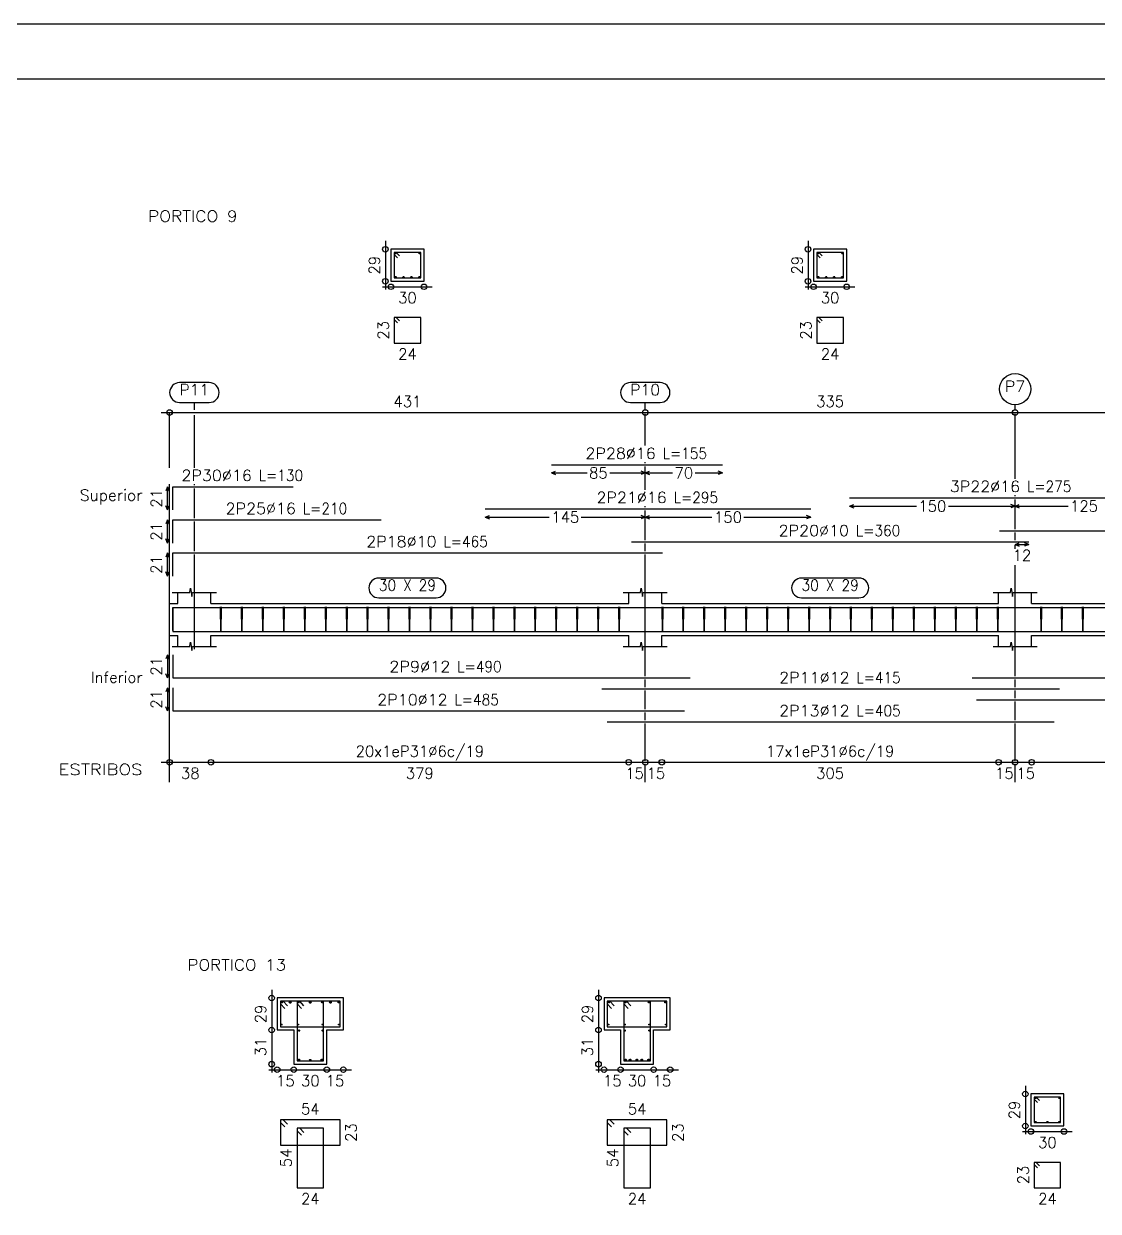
# Model space of a CAD drawing. Header units: millimetres. Extents: x 709.5 to 769, y 350.8 to 392.8.
# Drawn here: x 721.33 to 731.07, y 382.07 to 392.83 of the extents above; entities that cross this region are included whole.
import ezdxf
from ezdxf.enums import TextEntityAlignment as Align

# ---------------------------------------------------------------- set-up
doc = ezdxf.new("R2010")
doc.units = ezdxf.units.MM
doc.linetypes.add('CYPELINEA', pattern=[0])
for name, color, linetype in [('015', 1, 'Continuous'), ('07', 6, 'Continuous'), ('ARM_DENTRO_VIGA', 5, 'Continuous'), ('ARM_ESTRIBOS', 1, 'Continuous'), ('ARM_LONGITUDES', 3, 'CYPELINEA'), ('ARM_TEXTOS', 3, 'CYPELINEA'), ('COT_ARM', 3, 'CYPELINEA'), ('COT_COTAS', 3, 'CYPELINEA'), ('COT_EST', 3, 'CYPELINEA'), ('COT_LIN_APOYOS', 2, 'CYPELINEA'), ('COT_LIN_AUX_COTA', 2, 'CYPELINEA'), ('REF_ESCALA', 3, 'CYPELINEA'), ('REF_NOMBRE', 3, 'CYPELINEA'), ('REF_REFERENCIA', 3, 'CYPELINEA'), ('SEC_CONTORNOS', 2, 'Continuous'), ('SEC_DIM_VIGA', 3, 'CYPELINEA'), ('TXT_EST', 3, 'CYPELINEA'), ('TXT_LONG', 3, 'CYPELINEA')]:
    doc.layers.add(name, color=color, linetype=linetype)
doc.styles.get("Standard").update_dxf_attribs({"font": 'romans.shx'})

# ---------------------------------------------------------------- blocks, each defined once
blk = doc.blocks.new('A0H')
at = {"layer": '015'}
blk.add_lwpolyline([(-1179, -10), (-1179, 831), (10, 831), (10, -10)], close=True, dxfattribs=at)
at = {"layer": '07'}
blk.add_lwpolyline([(-1154, 0), (-1154, 821), (0, 821), (0, 0)], close=True, dxfattribs=at)

msp = doc.modelspace()

# ---------------------------------------------------------------- linework, layer by layer
at = {"layer": 'ARM_DENTRO_VIGA'}
for p, q in [((724.693, 390.754), (724.708, 390.754)), ((724.701, 390.761), (724.701, 390.746)), ((724.911, 390.754), (724.926, 390.754)), ((724.919, 390.761), (724.919, 390.746)), ((728.526, 390.754), (728.541, 390.754)), ((728.533, 390.761), (728.533, 390.746)), ((728.744, 390.754), (728.759, 390.754)), ((728.751, 390.761), (728.751, 390.746)), ((724.693, 390.536), (724.711, 390.536)), ((724.702, 390.545), (724.702, 390.527)), ((724.765, 390.536), (724.783, 390.536)), ((724.774, 390.545), (724.774, 390.527)), ((724.837, 390.536), (724.855, 390.536)), ((724.846, 390.545), (724.846, 390.527)), ((724.909, 390.536), (724.927, 390.536)), ((724.918, 390.545), (724.918, 390.527)), ((728.525, 390.536), (728.543, 390.536)), ((728.534, 390.545), (728.534, 390.527)), ((728.597, 390.536), (728.615, 390.536)), ((728.606, 390.545), (728.606, 390.527)), ((728.669, 390.536), (728.687, 390.536)), ((728.678, 390.545), (728.678, 390.527)), ((728.741, 390.536), (728.759, 390.536)), ((728.75, 390.545), (728.75, 390.527)), ((723.664, 383.964), (723.679, 383.964)), ((723.672, 383.972), (723.672, 383.957)), ((723.735, 383.964), (723.759, 383.964)), ((723.747, 383.976), (723.747, 383.952)), ((723.814, 383.964), (723.829, 383.964)), ((723.822, 383.972), (723.822, 383.957)), ((723.917, 383.964), (723.941, 383.964)), ((723.929, 383.976), (723.929, 383.952)), ((724.028, 383.964), (724.043, 383.964)), ((724.036, 383.972), (724.036, 383.957)), ((724.099, 383.964), (724.123, 383.964)), ((724.111, 383.976), (724.111, 383.952)), ((724.178, 383.964), (724.193, 383.964)), ((724.186, 383.972), (724.186, 383.957)), ((726.627, 383.964), (726.642, 383.964)), ((726.635, 383.972), (726.635, 383.957)), ((726.777, 383.964), (726.792, 383.964)), ((726.785, 383.972), (726.785, 383.957)), ((726.991, 383.964), (727.006, 383.964)), ((726.998, 383.972), (726.998, 383.957)), ((727.141, 383.964), (727.156, 383.964)), ((727.148, 383.972), (727.148, 383.957)), ((723.665, 383.763), (723.674, 383.763)), ((723.67, 383.767), (723.67, 383.758)), ((723.815, 383.763), (723.824, 383.763)), ((723.82, 383.767), (723.82, 383.758)), ((724.033, 383.763), (724.042, 383.763)), ((724.038, 383.767), (724.038, 383.758)), ((724.183, 383.763), (724.192, 383.763)), ((724.188, 383.767), (724.188, 383.758)), ((726.628, 383.763), (726.637, 383.763)), ((726.633, 383.767), (726.633, 383.758)), ((726.778, 383.763), (726.787, 383.763)), ((726.783, 383.767), (726.783, 383.758)), ((726.996, 383.763), (727.005, 383.763)), ((727.001, 383.767), (727.001, 383.758)), ((727.146, 383.763), (727.155, 383.763)), ((727.151, 383.767), (727.151, 383.758)), ((723.819, 383.708), (723.834, 383.708)), ((723.827, 383.715), (723.827, 383.7)), ((724.033, 383.708), (724.048, 383.708)), ((724.041, 383.715), (724.041, 383.7)), ((726.772, 383.708), (726.787, 383.708)), ((726.78, 383.715), (726.78, 383.7)), ((726.996, 383.708), (727.011, 383.708)), ((727.003, 383.715), (727.003, 383.7)), ((723.813, 383.441), (723.837, 383.441)), ((723.825, 383.453), (723.825, 383.429)), ((723.92, 383.441), (723.938, 383.441)), ((723.929, 383.45), (723.929, 383.432)), ((724.021, 383.441), (724.045, 383.441)), ((724.033, 383.453), (724.033, 383.429)), ((726.775, 383.441), (726.8, 383.441)), ((726.787, 383.453), (726.787, 383.429)), ((726.815, 383.441), (726.84, 383.441)), ((726.828, 383.453), (726.828, 383.429)), ((726.878, 383.441), (726.902, 383.441)), ((726.89, 383.453), (726.89, 383.429)), ((726.922, 383.441), (726.946, 383.441)), ((726.934, 383.453), (726.934, 383.429)), ((726.984, 383.441), (727.008, 383.441)), ((726.996, 383.453), (726.996, 383.429)), ((730.495, 383.096), (730.51, 383.096)), ((730.503, 383.104), (730.503, 383.089)), ((730.713, 383.096), (730.728, 383.096)), ((730.721, 383.104), (730.721, 383.089)), ((730.504, 382.888), (730.504, 382.87)), ((730.612, 382.886), (730.612, 382.871)), ((730.72, 382.888), (730.72, 382.87)), ((730.495, 382.879), (730.513, 382.879)), ((730.604, 382.879), (730.619, 382.879)), ((730.711, 382.879), (730.729, 382.879))]:
    msp.add_line(p, q, dxfattribs=at)
for points in [[(726.116, 388.837), (727.666, 388.837)], [(722.683, 388.427), (722.683, 388.637), (723.773, 388.637)], [(728.819, 388.537), (731.569, 388.537)], [(725.516, 388.437), (728.466, 388.437)], [(722.683, 388.127), (722.683, 388.337), (724.573, 388.337)], [(730.179, 388.237), (733.779, 388.237)], [(726.842, 388.137), (730.442, 388.137)], [(722.683, 387.827), (722.683, 388.037), (727.123, 388.037)], [(722.683, 387.334), (722.683, 387.544), (723.773, 387.544)], [(722.683, 387.334), (722.683, 387.544), (724.573, 387.544)], [(722.683, 387.334), (722.683, 387.544), (727.123, 387.544)], [(722.683, 387.536), (722.683, 387.326), (727.323, 387.326)], [(722.683, 387.536), (722.683, 387.326), (727.373, 387.326)], [(725.516, 387.544), (728.466, 387.544)], [(726.116, 387.544), (727.666, 387.544)], [(726.842, 387.544), (730.442, 387.544)], [(728.819, 387.544), (731.569, 387.544)], [(730.179, 387.544), (733.779, 387.544)], [(726.572, 387.326), (730.722, 387.326)], [(726.622, 387.326), (730.672, 387.326)], [(729.929, 387.326), (734.029, 387.326)], [(729.969, 387.326), (733.969, 387.326)], [(722.683, 387.115), (722.683, 386.905), (727.373, 386.905)], [(729.929, 386.905), (734.029, 386.905)], [(722.683, 386.815), (722.683, 386.605), (727.323, 386.605)], [(726.572, 386.805), (730.722, 386.805)], [(729.969, 386.705), (733.969, 386.705)], [(726.622, 386.505), (730.672, 386.505)]]:
    msp.add_lwpolyline(points, dxfattribs=at)
for centre, radius in [((724.701, 390.754), 0.005), ((724.919, 390.754), 0.005), ((728.533, 390.754), 0.005), ((728.751, 390.754), 0.005), ((724.702, 390.536), 0.006), ((724.774, 390.536), 0.006), ((724.846, 390.536), 0.006), ((724.918, 390.536), 0.006), ((728.534, 390.536), 0.006), ((728.606, 390.536), 0.006), ((728.678, 390.536), 0.006), ((728.75, 390.536), 0.006), ((723.672, 383.964), 0.005), ((723.747, 383.964), 0.008), ((723.822, 383.964), 0.005), ((723.929, 383.964), 0.008), ((724.036, 383.964), 0.005), ((724.111, 383.964), 0.008), ((724.186, 383.964), 0.005), ((726.635, 383.964), 0.005), ((726.785, 383.964), 0.005), ((726.998, 383.964), 0.005), ((727.148, 383.964), 0.005), ((723.67, 383.763), 0.003), ((723.82, 383.763), 0.003), ((724.038, 383.763), 0.003), ((724.188, 383.763), 0.003), ((726.633, 383.763), 0.003), ((726.783, 383.763), 0.003), ((727.001, 383.763), 0.003), ((727.151, 383.763), 0.003), ((723.827, 383.708), 0.005), ((724.041, 383.708), 0.005), ((726.78, 383.708), 0.005), ((727.003, 383.708), 0.005), ((723.825, 383.441), 0.008), ((723.929, 383.441), 0.006), ((724.033, 383.441), 0.008), ((726.787, 383.441), 0.008), ((726.828, 383.441), 0.008), ((726.89, 383.441), 0.008), ((726.934, 383.441), 0.008), ((726.996, 383.441), 0.008), ((730.503, 383.096), 0.005), ((730.721, 383.096), 0.005), ((730.504, 382.879), 0.006), ((730.612, 382.879), 0.005), ((730.72, 382.879), 0.006)]:
    msp.add_circle(centre, radius, dxfattribs=at)
at = {"layer": 'ARM_ESTRIBOS'}
for points in [[(724.737, 390.73), (724.708, 390.76), (724.69, 390.76), (724.69, 390.53), (724.93, 390.53), (724.93, 390.76), (724.69, 390.76), (724.69, 390.742), (724.719, 390.712)], [(728.57, 390.73), (728.54, 390.76), (728.522, 390.76), (728.522, 390.53), (728.762, 390.53), (728.762, 390.76), (728.522, 390.76), (728.522, 390.742), (728.552, 390.712)], [(724.737, 390.14), (724.708, 390.17), (724.69, 390.17), (724.69, 389.94), (724.93, 389.94), (724.93, 390.17), (724.69, 390.17), (724.69, 390.152), (724.719, 390.122)], [(728.57, 390.14), (728.54, 390.17), (728.522, 390.17), (728.522, 389.94), (728.762, 389.94), (728.762, 390.17), (728.522, 390.17), (728.522, 390.152), (728.552, 390.122)], [(723.122, 387.52), (723.122, 387.55), (723.119, 387.32), (723.116, 387.55), (723.115, 387.532), (723.115, 387.502)], [(723.312, 387.52), (723.312, 387.55), (723.309, 387.32), (723.306, 387.55), (723.305, 387.532), (723.305, 387.502)], [(723.502, 387.52), (723.502, 387.55), (723.499, 387.32), (723.496, 387.55), (723.495, 387.532), (723.495, 387.502)], [(723.692, 387.52), (723.692, 387.55), (723.689, 387.32), (723.686, 387.55), (723.685, 387.532), (723.685, 387.502)], [(723.882, 387.52), (723.882, 387.55), (723.879, 387.32), (723.876, 387.55), (723.875, 387.532), (723.875, 387.502)], [(724.072, 387.52), (724.072, 387.55), (724.069, 387.32), (724.066, 387.55), (724.065, 387.532), (724.065, 387.502)], [(724.262, 387.52), (724.262, 387.55), (724.259, 387.32), (724.256, 387.55), (724.255, 387.532), (724.255, 387.502)], [(724.452, 387.52), (724.452, 387.55), (724.449, 387.32), (724.446, 387.55), (724.445, 387.532), (724.445, 387.502)], [(724.642, 387.52), (724.642, 387.55), (724.639, 387.32), (724.636, 387.55), (724.635, 387.532), (724.635, 387.502)], [(724.832, 387.52), (724.832, 387.55), (724.829, 387.32), (724.826, 387.55), (724.825, 387.532), (724.825, 387.502)], [(725.022, 387.52), (725.022, 387.55), (725.019, 387.32), (725.016, 387.55), (725.015, 387.532), (725.015, 387.502)], [(725.212, 387.52), (725.212, 387.55), (725.209, 387.32), (725.206, 387.55), (725.205, 387.532), (725.205, 387.502)], [(725.402, 387.52), (725.402, 387.55), (725.399, 387.32), (725.396, 387.55), (725.395, 387.532), (725.395, 387.502)], [(725.592, 387.52), (725.592, 387.55), (725.589, 387.32), (725.586, 387.55), (725.585, 387.532), (725.585, 387.502)], [(725.782, 387.52), (725.782, 387.55), (725.779, 387.32), (725.776, 387.55), (725.775, 387.532), (725.775, 387.502)], [(725.972, 387.52), (725.972, 387.55), (725.969, 387.32), (725.966, 387.55), (725.965, 387.532), (725.965, 387.502)], [(726.162, 387.52), (726.162, 387.55), (726.159, 387.32), (726.156, 387.55), (726.155, 387.532), (726.155, 387.502)], [(726.352, 387.52), (726.352, 387.55), (726.349, 387.32), (726.346, 387.55), (726.345, 387.532), (726.345, 387.502)], [(726.542, 387.52), (726.542, 387.55), (726.539, 387.32), (726.536, 387.55), (726.535, 387.532), (726.535, 387.502)], [(726.732, 387.52), (726.732, 387.55), (726.729, 387.32), (726.726, 387.55), (726.725, 387.532), (726.725, 387.502)], [(727.124, 387.52), (727.124, 387.55), (727.121, 387.32), (727.118, 387.55), (727.118, 387.532), (727.118, 387.502)], [(727.314, 387.52), (727.314, 387.55), (727.311, 387.32), (727.308, 387.55), (727.308, 387.532), (727.308, 387.502)], [(727.504, 387.52), (727.504, 387.55), (727.501, 387.32), (727.498, 387.55), (727.498, 387.532), (727.498, 387.502)], [(727.694, 387.52), (727.694, 387.55), (727.691, 387.32), (727.688, 387.55), (727.688, 387.532), (727.688, 387.502)], [(727.884, 387.52), (727.884, 387.55), (727.881, 387.32), (727.878, 387.55), (727.878, 387.532), (727.878, 387.502)], [(728.074, 387.52), (728.074, 387.55), (728.071, 387.32), (728.068, 387.55), (728.068, 387.532), (728.068, 387.502)], [(728.264, 387.52), (728.264, 387.55), (728.261, 387.32), (728.258, 387.55), (728.258, 387.532), (728.258, 387.502)], [(728.454, 387.52), (728.454, 387.55), (728.451, 387.32), (728.448, 387.55), (728.448, 387.532), (728.448, 387.502)], [(728.644, 387.52), (728.644, 387.55), (728.641, 387.32), (728.638, 387.55), (728.638, 387.532), (728.638, 387.502)], [(728.834, 387.52), (728.834, 387.55), (728.831, 387.32), (728.828, 387.55), (728.828, 387.532), (728.828, 387.502)], [(729.024, 387.52), (729.024, 387.55), (729.021, 387.32), (729.018, 387.55), (729.018, 387.532), (729.018, 387.502)], [(729.214, 387.52), (729.214, 387.55), (729.211, 387.32), (729.208, 387.55), (729.208, 387.532), (729.208, 387.502)], [(729.404, 387.52), (729.404, 387.55), (729.401, 387.32), (729.398, 387.55), (729.398, 387.532), (729.398, 387.502)], [(729.594, 387.52), (729.594, 387.55), (729.591, 387.32), (729.588, 387.55), (729.588, 387.532), (729.588, 387.502)], [(729.784, 387.52), (729.784, 387.55), (729.781, 387.32), (729.778, 387.55), (729.778, 387.532), (729.778, 387.502)], [(729.974, 387.52), (729.974, 387.55), (729.971, 387.32), (729.968, 387.55), (729.968, 387.532), (729.968, 387.502)], [(730.164, 387.52), (730.164, 387.55), (730.161, 387.32), (730.158, 387.55), (730.158, 387.532), (730.158, 387.502)], [(730.557, 387.52), (730.557, 387.55), (730.554, 387.32), (730.551, 387.55), (730.551, 387.532), (730.551, 387.502)], [(730.747, 387.52), (730.747, 387.55), (730.744, 387.32), (730.741, 387.55), (730.741, 387.532), (730.741, 387.502)], [(730.937, 387.52), (730.937, 387.55), (730.934, 387.32), (730.931, 387.55), (730.931, 387.532), (730.931, 387.502)], [(723.722, 383.933), (723.683, 383.973), (723.659, 383.973), (723.659, 383.743), (724.199, 383.743), (724.199, 383.973), (723.659, 383.973), (723.659, 383.949), (723.698, 383.909)], [(723.872, 383.933), (723.833, 383.973), (723.809, 383.973), (723.809, 383.433), (724.049, 383.433), (724.049, 383.973), (723.809, 383.973), (723.809, 383.949), (723.848, 383.909)], [(726.685, 383.933), (726.646, 383.973), (726.622, 383.973), (726.622, 383.743), (727.162, 383.743), (727.162, 383.973), (726.622, 383.973), (726.622, 383.949), (726.661, 383.909)], [(726.835, 383.933), (726.796, 383.973), (726.772, 383.973), (726.772, 383.433), (727.012, 383.433), (727.012, 383.973), (726.772, 383.973), (726.772, 383.949), (726.811, 383.909)], [(730.539, 383.073), (730.51, 383.103), (730.492, 383.103), (730.492, 382.873), (730.732, 382.873), (730.732, 383.103), (730.492, 383.103), (730.492, 383.085), (730.521, 383.055)], [(723.722, 382.858), (723.683, 382.898), (723.659, 382.898), (723.659, 382.668), (724.199, 382.668), (724.199, 382.898), (723.659, 382.898), (723.659, 382.874), (723.698, 382.834)], [(726.685, 382.858), (726.646, 382.898), (726.622, 382.898), (726.622, 382.668), (727.162, 382.668), (727.162, 382.898), (726.622, 382.898), (726.622, 382.874), (726.661, 382.834)], [(723.872, 382.783), (723.833, 382.823), (723.809, 382.823), (723.809, 382.283), (724.049, 382.283), (724.049, 382.823), (723.809, 382.823), (723.809, 382.799), (723.848, 382.759)], [(726.835, 382.783), (726.796, 382.823), (726.772, 382.823), (726.772, 382.283), (727.012, 382.283), (727.012, 382.823), (726.772, 382.823), (726.772, 382.799), (726.811, 382.759)], [(730.539, 382.483), (730.51, 382.513), (730.492, 382.513), (730.492, 382.283), (730.732, 382.283), (730.732, 382.513), (730.492, 382.513), (730.492, 382.495), (730.521, 382.465)]]:
    msp.add_lwpolyline(points, dxfattribs=at)
at = {"layer": 'ARM_LONGITUDES'}
for p, q in [((722.633, 388.637), (722.618, 388.6)), ((722.633, 388.427), (722.633, 388.637)), ((722.633, 388.637), (722.648, 388.6)), ((722.633, 388.427), (722.618, 388.465)), ((722.633, 388.427), (722.648, 388.465)), ((722.633, 388.337), (722.618, 388.3)), ((722.633, 388.127), (722.633, 388.337)), ((722.633, 388.337), (722.648, 388.3)), ((722.633, 388.127), (722.618, 388.165)), ((722.633, 388.127), (722.648, 388.165)), ((722.633, 388.037), (722.618, 388)), ((722.633, 387.827), (722.633, 388.037)), ((722.633, 388.037), (722.648, 388)), ((722.633, 387.827), (722.618, 387.865)), ((722.633, 387.827), (722.648, 387.865)), ((722.633, 387.115), (722.618, 387.077)), ((722.633, 387.115), (722.633, 386.905)), ((722.633, 387.115), (722.648, 387.077)), ((722.633, 386.905), (722.618, 386.942)), ((722.633, 386.905), (722.648, 386.942)), ((722.633, 386.815), (722.618, 386.777)), ((722.633, 386.815), (722.633, 386.605)), ((722.633, 386.815), (722.648, 386.777)), ((722.633, 386.605), (722.618, 386.642)), ((722.633, 386.605), (722.648, 386.642))]:
    msp.add_line(p, q, dxfattribs=at)
at = {"layer": 'COT_ARM'}
for p, q in [((726.116, 388.762), (726.153, 388.777)), ((726.116, 388.762), (726.438, 388.762)), ((726.116, 388.762), (726.153, 388.747)), ((726.644, 388.762), (726.966, 388.762)), ((726.966, 388.762), (726.928, 388.777)), ((726.966, 388.762), (726.928, 388.747)), ((726.966, 388.762), (727.003, 388.777)), ((726.966, 388.762), (727.213, 388.762)), ((726.966, 388.762), (727.003, 388.747)), ((727.419, 388.762), (727.666, 388.762)), ((727.666, 388.762), (727.628, 388.777)), ((727.666, 388.762), (727.628, 388.747)), ((725.516, 388.362), (725.553, 388.377)), ((726.966, 388.362), (726.928, 388.377)), ((726.966, 388.362), (727.003, 388.377)), ((728.466, 388.362), (728.428, 388.377)), ((728.819, 388.462), (728.856, 388.477)), ((728.819, 388.462), (729.424, 388.462)), ((728.819, 388.462), (728.856, 388.447)), ((729.714, 388.462), (730.319, 388.462)), ((730.319, 388.462), (730.281, 388.477)), ((730.319, 388.462), (730.281, 388.447)), ((730.319, 388.462), (730.356, 388.477)), ((730.319, 388.462), (730.799, 388.462)), ((730.319, 388.462), (730.356, 388.447)), ((725.516, 388.362), (726.096, 388.362)), ((725.516, 388.362), (725.553, 388.347)), ((726.386, 388.362), (726.966, 388.362)), ((726.966, 388.362), (726.928, 388.347)), ((726.966, 388.362), (727.571, 388.362)), ((726.966, 388.362), (727.003, 388.347)), ((727.861, 388.362), (728.466, 388.362)), ((728.466, 388.362), (728.428, 388.347)), ((730.319, 388.115), (730.356, 388.13)), ((730.319, 388.115), (730.442, 388.115)), ((730.319, 388.115), (730.356, 388.1)), ((730.442, 388.115), (730.405, 388.13)), ((730.442, 388.115), (730.405, 388.1))]:
    msp.add_line(p, q, dxfattribs=at)
at = {"layer": 'COT_COTAS'}
for p, q in [((722.578, 389.31), (726.966, 389.31)), ((726.966, 389.31), (730.319, 389.31)), ((730.319, 389.31), (733.639, 389.31))]:
    msp.add_line(p, q, dxfattribs=at)
for centre in [(722.653, 389.31), (726.966, 389.31), (730.319, 389.31)]:
    msp.add_circle(centre, 0.025, dxfattribs=at)
at = {"layer": 'COT_EST'}
for p, q in [((722.578, 386.14), (723.028, 386.14)), ((723.028, 386.14), (726.816, 386.14)), ((726.816, 386.14), (726.966, 386.14)), ((726.966, 386.14), (727.116, 386.14)), ((727.116, 386.14), (730.169, 386.14)), ((730.169, 386.14), (730.319, 386.14)), ((730.319, 386.14), (730.469, 386.14)), ((730.469, 386.14), (733.489, 386.14))]:
    msp.add_line(p, q, dxfattribs=at)
for centre in [(722.653, 386.14), (723.028, 386.14), (726.816, 386.14), (726.966, 386.14), (727.116, 386.14), (730.169, 386.14), (730.319, 386.14), (730.469, 386.14)]:
    msp.add_circle(centre, 0.025, dxfattribs=at)
at = {"layer": 'COT_LIN_APOYOS'}
for p, q in [((722.653, 389.297), (722.653, 389.31)), ((722.653, 389.11), (722.653, 389.297)), ((726.966, 389.11), (726.966, 389.297)), ((730.319, 389.11), (730.319, 389.297)), ((722.653, 388.81), (722.653, 389.11)), ((726.966, 389.01), (726.966, 389.11)), ((730.319, 388.71), (730.319, 389.11)), ((726.966, 388.852), (726.966, 388.86)), ((726.966, 388.77), (726.966, 388.822)), ((726.966, 388.61), (726.966, 388.755)), ((722.653, 387.81), (722.653, 388.66)), ((730.319, 388.552), (730.319, 388.56)), ((730.319, 388.47), (730.319, 388.522)), ((726.966, 388.452), (726.966, 388.46)), ((726.966, 388.37), (726.966, 388.422)), ((730.319, 388.252), (730.319, 388.455)), ((726.966, 388.152), (726.966, 388.355)), ((730.319, 388.152), (730.319, 388.222)), ((726.966, 388.052), (726.966, 388.122)), ((730.319, 388.075), (730.319, 388.107)), ((726.966, 387.81), (726.966, 388.022)), ((730.319, 387.81), (730.319, 387.925)), ((722.653, 387.13), (722.653, 387.81)), ((726.966, 387.13), (726.966, 387.81)), ((730.319, 387.13), (730.319, 387.81)), ((722.653, 386.29), (722.653, 387.13)), ((726.966, 386.92), (726.966, 387.13)), ((730.319, 386.92), (730.319, 387.13)), ((726.966, 386.82), (726.966, 386.89)), ((730.319, 386.82), (730.319, 386.89)), ((726.966, 386.62), (726.966, 386.79)), ((730.319, 386.72), (730.319, 386.79)), ((730.319, 386.52), (730.319, 386.69)), ((726.966, 386.52), (726.966, 386.59)), ((726.966, 386.29), (726.966, 386.49)), ((730.319, 386.29), (730.319, 386.49)), ((722.653, 386.152), (722.653, 386.29)), ((726.966, 386.152), (726.966, 386.29)), ((730.319, 386.152), (730.319, 386.29)), ((722.653, 386.127), (722.653, 386.152)), ((722.653, 385.96), (722.653, 386.127)), ((726.966, 385.96), (726.966, 386.127)), ((730.319, 385.96), (730.319, 386.127))]:
    msp.add_line(p, q, dxfattribs=at)
at = {"layer": 'COT_LIN_AUX_COTA'}
for p, q in [((722.878, 389.335), (722.878, 389.401)), ((726.966, 389.335), (726.966, 389.401)), ((730.319, 389.335), (730.319, 389.38)), ((722.878, 389.11), (722.878, 389.285)), ((722.878, 388.81), (722.878, 389.11)), ((722.878, 388.652), (722.878, 388.66)), ((722.878, 388.352), (722.878, 388.622)), ((722.878, 388.052), (722.878, 388.322)), ((722.878, 387.81), (722.878, 388.022)), ((722.878, 387.165), (722.878, 387.81))]:
    msp.add_line(p, q, dxfattribs=at)
at = {"layer": 'REF_NOMBRE'}
for p, q in [((725.069, 387.81), (724.55, 387.81)), ((728.902, 387.81), (728.383, 387.81)), ((724.55, 387.63), (725.069, 387.63)), ((728.383, 387.63), (728.902, 387.63))]:
    msp.add_line(p, q, dxfattribs=at)
for centre, start, end in [((724.55, 387.72), 90, 270), ((725.069, 387.72), 270, 90), ((728.383, 387.72), 90, 270), ((728.902, 387.72), 270, 90)]:
    msp.add_arc(centre, 0.09, start, end, dxfattribs=at)
at = {"layer": 'REF_REFERENCIA'}
for p, q in [((723.013, 389.581), (722.744, 389.581)), ((727.1, 389.581), (726.832, 389.581)), ((722.744, 389.401), (723.013, 389.401)), ((726.832, 389.401), (727.1, 389.401))]:
    msp.add_line(p, q, dxfattribs=at)
msp.add_circle((730.319, 389.522), 0.142, dxfattribs=at)
for centre, start, end in [((722.744, 389.491), 90, 270), ((723.013, 389.491), 270, 90), ((726.832, 389.491), 90, 270), ((727.1, 389.491), 270, 90)]:
    msp.add_arc(centre, 0.09, start, end, dxfattribs=at)
at = {"layer": 'SEC_CONTORNOS'}
for p, q in [((722.678, 387.68), (722.836, 387.68)), ((722.728, 387.58), (722.728, 387.68)), ((722.836, 387.68), (722.842, 387.717)), ((722.842, 387.717), (722.855, 387.642)), ((722.855, 387.642), (722.861, 387.68)), ((722.861, 387.68), (723.078, 387.68)), ((723.028, 387.58), (723.028, 387.68)), ((726.766, 387.68), (726.923, 387.68)), ((726.816, 387.58), (726.816, 387.68)), ((726.923, 387.68), (726.93, 387.717)), ((726.93, 387.717), (726.942, 387.642)), ((726.942, 387.642), (726.948, 387.68)), ((726.948, 387.68), (727.166, 387.68)), ((727.116, 387.58), (727.116, 387.68)), ((730.119, 387.68), (730.276, 387.68)), ((730.169, 387.58), (730.169, 387.68)), ((730.276, 387.68), (730.283, 387.717)), ((730.283, 387.717), (730.295, 387.642)), ((730.295, 387.642), (730.301, 387.68)), ((730.301, 387.68), (730.519, 387.68)), ((730.469, 387.58), (730.469, 387.68)), ((722.653, 387.29), (722.653, 387.58)), ((722.653, 387.58), (722.728, 387.58)), ((723.028, 387.58), (726.816, 387.58)), ((727.116, 387.58), (730.169, 387.58)), ((730.469, 387.58), (733.489, 387.58)), ((722.653, 387.29), (722.728, 387.29)), ((722.678, 387.19), (722.836, 387.19)), ((722.728, 387.19), (722.728, 387.29)), ((722.836, 387.19), (722.842, 387.227)), ((722.842, 387.227), (722.855, 387.152)), ((722.855, 387.152), (722.861, 387.19)), ((722.861, 387.19), (723.078, 387.19)), ((723.028, 387.29), (726.816, 387.29)), ((723.028, 387.19), (723.028, 387.29)), ((726.766, 387.19), (726.923, 387.19)), ((726.816, 387.19), (726.816, 387.29)), ((726.923, 387.19), (726.93, 387.227)), ((726.93, 387.227), (726.942, 387.152)), ((726.942, 387.152), (726.948, 387.19)), ((726.948, 387.19), (727.166, 387.19)), ((727.116, 387.29), (730.169, 387.29)), ((727.116, 387.19), (727.116, 387.29)), ((730.119, 387.19), (730.276, 387.19)), ((730.169, 387.19), (730.169, 387.29)), ((730.276, 387.19), (730.283, 387.227)), ((730.283, 387.227), (730.295, 387.152)), ((730.295, 387.152), (730.301, 387.19)), ((730.301, 387.19), (730.519, 387.19)), ((730.469, 387.29), (733.489, 387.29)), ((730.469, 387.19), (730.469, 387.29))]:
    msp.add_line(p, q, dxfattribs=at)
for points in [[(724.66, 390.79), (724.66, 390.5), (724.96, 390.5), (724.96, 390.79), (724.66, 390.79)], [(728.492, 390.79), (728.492, 390.5), (728.792, 390.5), (728.792, 390.79), (728.492, 390.79)], [(723.779, 384.003), (723.629, 384.003), (723.629, 383.713), (723.779, 383.713), (723.779, 383.403), (724.079, 383.403), (724.079, 383.713), (724.229, 383.713), (724.229, 384.003), (724.079, 384.003), (723.779, 384.003)], [(726.742, 384.003), (726.592, 384.003), (726.592, 383.713), (726.742, 383.713), (726.742, 383.403), (727.042, 383.403), (727.042, 383.713), (727.192, 383.713), (727.192, 384.003), (727.042, 384.003), (726.742, 384.003)], [(730.462, 383.133), (730.462, 382.843), (730.762, 382.843), (730.762, 383.133), (730.462, 383.133)]]:
    msp.add_lwpolyline(points, dxfattribs=at)
at = {"layer": 'SEC_DIM_VIGA'}
for p, q in [((724.61, 390.865), (724.61, 390.425)), ((728.442, 390.865), (728.442, 390.425)), ((724.585, 390.45), (725.035, 390.45)), ((728.417, 390.45), (728.867, 390.45)), ((723.579, 384.078), (723.579, 383.713)), ((726.542, 384.078), (726.542, 383.713)), ((723.579, 383.713), (723.579, 383.328)), ((726.542, 383.713), (726.542, 383.328)), ((723.554, 383.353), (723.779, 383.353)), ((723.779, 383.353), (724.079, 383.353)), ((724.079, 383.353), (724.304, 383.353)), ((726.517, 383.353), (726.742, 383.353)), ((726.742, 383.353), (727.042, 383.353)), ((727.042, 383.353), (727.267, 383.353)), ((730.412, 383.208), (730.412, 382.768)), ((730.387, 382.793), (730.837, 382.793))]:
    msp.add_line(p, q, dxfattribs=at)
for centre in [(724.61, 390.79), (728.442, 390.79), (724.61, 390.5), (728.442, 390.5), (724.66, 390.45), (724.96, 390.45), (728.492, 390.45), (728.792, 390.45), (723.579, 384.003), (726.542, 384.003), (723.579, 383.713), (726.542, 383.713), (723.579, 383.403), (726.542, 383.403), (723.629, 383.353), (723.779, 383.353), (724.079, 383.353), (724.229, 383.353), (726.592, 383.353), (726.742, 383.353), (727.042, 383.353), (727.192, 383.353), (730.412, 383.133), (730.412, 382.843), (730.462, 382.793), (730.762, 382.793)]:
    msp.add_circle(centre, 0.025, dxfattribs=at)

# ---------------------------------------------------------------- block references
at = {"linetype": 'Continuous', "xscale": 0.05000000000001137, "yscale": 0.05000000000001137, "zscale": 0.05}
msp.add_blockref('A0H', (768.462, 351.284), dxfattribs=at)

# ---------------------------------------------------------------- texts
at = {"layer": 'ARM_LONGITUDES', "width": 1.138065}
for p, p2 in [((722.583, 388.448), (722.583, 388.616)), ((722.583, 388.148), (722.583, 388.316)), ((722.583, 387.848), (722.583, 388.016)), ((722.583, 386.926), (722.583, 387.094)), ((722.583, 386.626), (722.583, 386.794))]:
    msp.add_text('21', height=0.1, rotation=90, dxfattribs=at).set_placement(p, p2, align=Align.FIT)
at = {"layer": 'ARM_TEXTOS'}
for s, width, p, p2 in [('2P28%%c16', 0.97719, (726.424, 388.89), (727.061, 388.89)), ('2P30%%c16', 0.97719, (722.761, 388.69), (723.399, 388.69)), ('2P21%%c16', 0.97719, (726.524, 388.49), (727.161, 388.49)), ('3P22%%c16', 0.97719, (729.727, 388.59), (730.364, 388.59)), ('2P25%%c16', 0.97719, (723.161, 388.39), (723.799, 388.39)), ('2P20%%c10', 0.97719, (728.175, 388.19), (728.813, 388.19)), ('2P18%%c10', 0.97719, (724.436, 388.09), (725.074, 388.09)), ('2P9%%c12', 0.993462, (724.645, 386.957), (725.199, 386.957)), ('2P11%%c12', 0.97719, (728.18, 386.857), (728.818, 386.857)), ('2P10%%c12', 0.97719, (724.536, 386.657), (725.174, 386.657)), ('2P13%%c12', 0.97719, (728.18, 386.557), (728.818, 386.557))]:
    msp.add_text(s, height=0.1, dxfattribs=dict(at, width=width)).set_placement(p, p2, align=Align.FIT)
at = {"layer": 'COT_ARM'}
for s, width, p, p2 in [('85', 0.953514, (726.457, 388.712), (726.625, 388.712)), ('70', 0.953514, (727.232, 388.712), (727.4, 388.712)), ('150', 0.928421, (729.443, 388.412), (729.695, 388.412)), ('125', 0.928421, (730.818, 388.412), (731.07, 388.412)), ('145', 0.928421, (726.115, 388.312), (726.367, 388.312)), ('150', 0.928421, (727.59, 388.312), (727.842, 388.312)), ('12', 0.953514, (730.297, 387.965), (730.465, 387.965))]:
    msp.add_text(s, height=0.1, dxfattribs=dict(at, width=width)).set_placement(p, p2, align=Align.FIT)
at = {"layer": 'COT_COTAS'}
for s, width, p, p2 in [('431', 1.037647, (724.684, 389.36), (724.936, 389.36)), ('335', 0.928421, (728.516, 389.36), (728.768, 389.36))]:
    msp.add_text(s, height=0.1, dxfattribs=dict(at, width=width)).set_placement(p, p2, align=Align.FIT)
at = {"layer": 'COT_EST'}
for s, width, p, p2 in [('38', 0.953514, (722.757, 385.99), (722.925, 385.99)), ('379', 0.945, (724.796, 385.99), (725.048, 385.99)), ('15', 0.953514, (726.785, 385.99), (726.953, 385.99)), ('15', 0.953514, (726.978, 385.99), (727.146, 385.99)), ('305', 0.928421, (728.516, 385.99), (728.768, 385.99)), ('15', 0.953514, (730.138, 385.99), (730.306, 385.99)), ('15', 0.953514, (730.331, 385.99), (730.499, 385.99))]:
    msp.add_text(s, height=0.1, dxfattribs=dict(at, width=width)).set_placement(p, p2, align=Align.FIT)
at = {"layer": 'REF_ESCALA'}
for s, width, p, p2 in [('Superior', 0.932695, (721.84, 388.511), (722.408, 388.511)), ('Inferior', 0.904541, (721.939, 386.86), (722.408, 386.86)), ('ESTRIBOS', 1.11125, (721.646, 386.025), (722.408, 386.025))]:
    msp.add_text(s, height=0.1, dxfattribs=dict(at, width=width)).set_placement(p, p2, align=Align.FIT)
at = {"layer": 'REF_NOMBRE'}
for s, width, p, p2 in [('PORTICO 9', 1.014375, (722.458, 391.04), (723.27, 391.04)), ('30 X 29', 0.789783, (724.55, 387.695), (725.069, 387.695)), ('30 X 29', 0.789783, (728.383, 387.695), (728.902, 387.695)), ('PORTICO 13', 0.995, (722.815, 384.253), (723.71, 384.253))]:
    msp.add_text(s, height=0.1, dxfattribs=dict(at, width=width)).set_placement(p, p2, align=Align.FIT)
at = {"layer": 'REF_REFERENCIA'}
for s, width, p, p2 in [('P11', 1.084327, (722.744, 389.466), (723.012, 389.466)), ('P10', 0.972155, (726.831, 389.466), (727.1, 389.466)), ('P7', 1.019605, (730.226, 389.497), (730.411, 389.497))]:
    msp.add_text(s, height=0.1, dxfattribs=dict(at, width=width)).set_placement(p, p2, align=Align.FIT)
at = {"layer": 'SEC_DIM_VIGA'}
for s, width, p, p2 in [('29', 0.98, (724.56, 390.561), (724.56, 390.729)), ('29', 0.98, (728.392, 390.561), (728.392, 390.729)), ('23', 0.953514, (724.64, 389.971), (724.64, 390.139)), ('23', 0.953514, (728.472, 389.971), (728.472, 390.139)), ('29', 0.98, (723.529, 383.774), (723.529, 383.942)), ('29', 0.98, (726.492, 383.774), (726.492, 383.942)), ('31', 1.138065, (723.529, 383.474), (723.529, 383.642)), ('31', 1.138065, (726.492, 383.474), (726.492, 383.642)), ('29', 0.98, (730.362, 382.904), (730.362, 383.072)), ('23', 0.953514, (724.349, 382.699), (724.349, 382.867)), ('23', 0.953514, (727.312, 382.699), (727.312, 382.867)), ('54', 0.928421, (723.759, 382.469), (723.759, 382.637)), ('54', 0.928421, (726.721, 382.469), (726.721, 382.637)), ('23', 0.953514, (730.442, 382.314), (730.442, 382.482))]:
    msp.add_text(s, height=0.1, rotation=90, dxfattribs=dict(at, width=width)).set_placement(p, p2, align=Align.FIT)
for s, width, p, p2 in [('30', 0.953514, (724.726, 390.3), (724.894, 390.3)), ('30', 0.953514, (728.558, 390.3), (728.726, 390.3)), ('24', 0.928421, (724.726, 389.79), (724.894, 389.79)), ('24', 0.928421, (728.558, 389.79), (728.726, 389.79)), ('15', 0.953514, (723.62, 383.203), (723.788, 383.203)), ('30', 0.953514, (723.845, 383.203), (724.013, 383.203)), ('15', 0.953514, (724.07, 383.203), (724.238, 383.203)), ('15', 0.953514, (726.583, 383.203), (726.751, 383.203)), ('30', 0.953514, (726.808, 383.203), (726.976, 383.203)), ('15', 0.953514, (727.033, 383.203), (727.201, 383.203)), ('54', 0.928421, (723.845, 382.948), (724.013, 382.948)), ('54', 0.928421, (726.808, 382.948), (726.976, 382.948)), ('30', 0.953514, (730.528, 382.643), (730.696, 382.643)), ('24', 0.928421, (723.845, 382.133), (724.013, 382.133)), ('24', 0.928421, (726.808, 382.133), (726.976, 382.133)), ('24', 0.928421, (730.528, 382.133), (730.696, 382.133))]:
    msp.add_text(s, height=0.1, dxfattribs=dict(at, width=width)).set_placement(p, p2, align=Align.FIT)
at = {"layer": 'TXT_EST', "width": 0.901993}
for s, p, p2 in [('20x1eP31%%c6c/19', (724.34, 386.19), (725.504, 386.19)), ('17x1eP31%%c6c/19', (728.06, 386.19), (729.224, 386.19))]:
    msp.add_text(s, height=0.1, dxfattribs=at).set_placement(p, p2, align=Align.FIT)
at = {"layer": 'TXT_LONG', "width": 0.807025}
for s, p, p2 in [(' L=155', (727.061, 388.89), (727.526, 388.89)), (' L=130', (723.399, 388.69), (723.864, 388.69)), (' L=295', (727.161, 388.49), (727.626, 388.49)), (' L=275', (730.364, 388.59), (730.829, 388.59)), (' L=210', (723.799, 388.39), (724.264, 388.39)), (' L=360', (728.813, 388.19), (729.278, 388.19)), (' L=465', (725.074, 388.09), (725.539, 388.09)), (' L=490', (725.199, 386.957), (725.664, 386.957)), (' L=415', (728.817, 386.857), (729.282, 386.857)), (' L=485', (725.174, 386.657), (725.639, 386.657)), (' L=405', (728.817, 386.557), (729.282, 386.557))]:
    msp.add_text(s, height=0.1, dxfattribs=at).set_placement(p, p2, align=Align.FIT)

doc.saveas('drawing.dxf')
